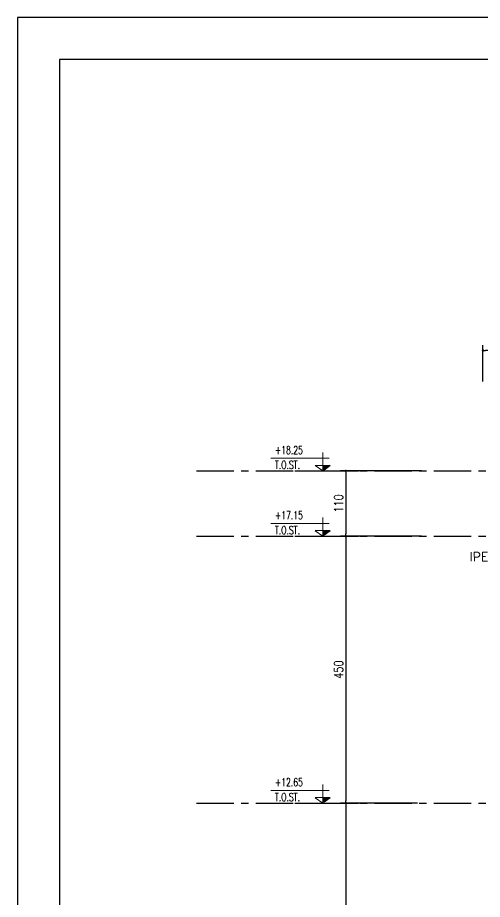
# Model space of a CAD drawing. Header units: inches. Extents: x 460503 to 460688, y 47570 to 48852.
# Drawn here: x 460506.05 to 460521.71, y 48037.33 to 48067.06 of the extents above; entities that cross this region are included whole.
import ezdxf

# ---------------------------------------------------------------- set-up
doc = ezdxf.new("R2010")
doc.units = ezdxf.units.IN
doc.header["$MEASUREMENT"] = 0
doc.linetypes.add('CENTER', pattern=[2, 1.25, -0.25, 0.25, -0.25])
doc.linetypes.add('HIDDEN', pattern=[0.375, 0.25, -0.125])
for name, color, linetype in [('1', 1, 'Continuous'), ('2H', 2, 'HIDDEN'), ('3', 3, 'HIDDEN'), ('AXE', 1, 'CENTER'), ('D', 1, 'Continuous'), ('DIM', 8, 'Continuous'), ('lateral brace', 5, 'Continuous'), ('Layer4', 118, 'Continuous'), ('LEVEL', 3, 'HIDDEN'), ('wall', 4, 'Continuous')]:
    doc.layers.add(name, color=color, linetype=linetype)
doc.layers.add('2', color=2, linetype='Continuous', lineweight=9)
doc.layers.add('TEXT', color=250, linetype='Continuous', lineweight=30)
doc.styles.add('ROMANS', font='ROMANS', dxfattribs={"width": 0.8})
doc.styles.add('ROMANT', font='romant')
doc.dimstyles.new('1-100', dxfattribs={"dimtxt": 0.3, "dimasz": 0.08, "dimexe": 0.18, "dimexo": 0.0625, "dimgap": 0.09, "dimtad": 1, "dimdec": 0, "dimlfac": 100, "dimdsep": 46, "dimtxsty": 'ROMANT', "dimblk": 'DOT', "dimcen": 0.09, "dimclrd": 1, "dimclre": 1, "dimclrt": 3, "dimadec": 0, "dimazin": 0, "dimtfac": 1, "dimtdec": 0, "dimtix": 1, "dimtofl": 0, "dimtmove": 2, "dimatfit": 3, "dimldrblk": 'DOT', "dimfxl": 1, "dimtolj": 1, "dimarcsym": 0})

# ---------------------------------------------------------------- blocks, each defined once
blk = doc.blocks.new('DOT')
at = {"layer": 'DIM', "color": 0, "linetype": 'ByBlock'}
blk.add_line((-0.5, 0), (-1, 0), dxfattribs=at)
at = {"layer": 'DIM', "color": 0, "linetype": 'ByBlock', "const_width": 0.5}
blk.add_lwpolyline([(-0.25, 0, 1), (0.25, 0, 1)], format="xyb", close=True, dxfattribs=at)
blk = doc.blocks.new('*D374')
at = {"layer": 'D', "color": 1, "lineweight": -2, "transparency": 16777216}
for p, q in [((460519.525, 48040.58), (460516.927, 48040.58)), ((460517.107, 48040.5), (460517.107, 48029.66)), ((460519.367, 48029.58), (460516.927, 48029.58))]:
    blk.add_line(p, q, dxfattribs=at)
at = {"layer": 'Defpoints', "color": 0, "transparency": 16777216}
for p in [(460519.588, 48040.58), (460517.107, 48029.58), (460519.429, 48029.58)]:
    blk.add_point(p, dxfattribs=at)
at = {"layer": 'D', "color": 1, "lineweight": -2, "transparency": 16777216, "xscale": 0.08, "yscale": 0.08, "zscale": 0.08}
for p, rotation in [((460517.107, 48040.58), 90), ((460517.107, 48029.58), 270)]:
    blk.add_blockref('DOT', p, dxfattribs=dict(at, rotation=rotation))
at = {"layer": 'D', "color": 2, "transparency": 16777216, "insert": (460516.867, 48035.08), "char_height": 0.3, "attachment_point": 5, "rotation": 90, "style": 'ROMANS'}
blk.add_mtext('\\A1;550', dxfattribs=at)
blk = doc.blocks.new('_Dot')
at = {"layer": 'DIM', "color": 0, "lineweight": -2}
blk.add_line((-0.5, 0), (-1, 0), dxfattribs=at)
at = {"layer": 'DIM', "color": 0, "const_width": 0.5}
blk.add_lwpolyline([(-0.25, 0, 1), (0.25, 0, 1)], format="xyb", close=True, dxfattribs=at)
blk = doc.blocks.new('*D375')
at = {"layer": 'D', "color": 1, "lineweight": -2, "transparency": 16777216}
for p, q in [((460519.665, 48049.58), (460516.927, 48049.58)), ((460517.107, 48049.5), (460517.107, 48040.66)), ((460519.367, 48040.58), (460516.927, 48040.58))]:
    blk.add_line(p, q, dxfattribs=at)
at = {"layer": 'Defpoints', "color": 0, "transparency": 16777216}
for p in [(460519.727, 48049.58), (460517.107, 48040.58), (460519.429, 48040.58)]:
    blk.add_point(p, dxfattribs=at)
at = {"layer": 'D', "color": 1, "lineweight": -2, "transparency": 16777216, "xscale": 0.08, "yscale": 0.08, "zscale": 0.08}
for p, rotation in [((460517.107, 48049.58), 90), ((460517.107, 48040.58), 270)]:
    blk.add_blockref('DOT', p, dxfattribs=dict(at, rotation=rotation))
at = {"layer": 'D', "color": 2, "transparency": 16777216, "insert": (460516.867, 48045.08), "char_height": 0.3, "attachment_point": 5, "rotation": 90, "style": 'ROMANS'}
blk.add_mtext('\\A1;450', dxfattribs=at)
blk = doc.blocks.new('*D415')
at = {"layer": 'Defpoints', "color": 0, "transparency": 16777216}
for p in [(460521.735, 48055.842), (460521.735, 48054.736), (460523.335, 48054.736)]:
    blk.add_point(p, dxfattribs=at)
at = {"layer": 'wall', "color": 1, "lineweight": -2, "transparency": 16777216}
for p, q in [((460521.735, 48054.798), (460521.735, 48056.022)), ((460523.255, 48055.842), (460521.815, 48055.842)), ((460523.335, 48054.798), (460523.335, 48056.022))]:
    blk.add_line(p, q, dxfattribs=at)
at = {"layer": 'wall', "color": 1, "lineweight": -2, "transparency": 16777216, "xscale": 0.08, "yscale": 0.08, "zscale": 0.08, "rotation": 180}
blk.add_blockref('DOT', (460521.735, 48055.842), dxfattribs=at)
at = {"layer": 'wall', "color": 1, "lineweight": -2, "transparency": 16777216, "xscale": 0.08, "yscale": 0.08, "zscale": 0.08}
blk.add_blockref('DOT', (460523.335, 48055.842), dxfattribs=at)
at = {"layer": 'wall', "color": 3, "transparency": 16777216, "insert": (460522.535, 48056.082), "char_height": 0.3, "attachment_point": 5, "style": 'ROMANT'}
blk.add_mtext('\\A1;80', dxfattribs=at)
blk = doc.blocks.new('*D421')
at = {"layer": 'D', "color": 1, "lineweight": -2, "transparency": 16777216}
for p, q in [((460519.665, 48051.78), (460516.927, 48051.78)), ((460517.107, 48051.7), (460517.107, 48049.66)), ((460519.367, 48049.58), (460516.927, 48049.58))]:
    blk.add_line(p, q, dxfattribs=at)
at = {"layer": 'Defpoints', "color": 0, "transparency": 16777216}
for p in [(460519.727, 48051.78), (460517.107, 48049.58), (460519.429, 48049.58)]:
    blk.add_point(p, dxfattribs=at)
at = {"layer": 'D', "color": 1, "lineweight": -2, "transparency": 16777216, "xscale": 0.08, "yscale": 0.08, "zscale": 0.08}
for p, rotation in [((460517.107, 48051.78), 90), ((460517.107, 48049.58), 270)]:
    blk.add_blockref('DOT', p, dxfattribs=dict(at, rotation=rotation))
at = {"layer": 'D', "color": 2, "transparency": 16777216, "insert": (460516.867, 48050.68), "char_height": 0.3, "attachment_point": 5, "rotation": 90, "style": 'ROMANS'}
blk.add_mtext('\\A1;110', dxfattribs=at)

msp = doc.modelspace()

# ---------------------------------------------------------------- linework, layer by layer
at = {"layer": '1'}
msp.add_lwpolyline([(460507.46120186, 48009.01534443), (460588.72955203, 48009.01534443), (460588.72955203, 48065.64834106), (460507.46120186, 48065.64834106)], close=True, dxfattribs=at)
at = {"layer": '2'}
for p, q in [((460516.55354241, 48052.20785847), (460514.58188934, 48052.20785847)), ((460516.34069642, 48051.77974456), (460516.34069642, 48052.40417523)), ((460516.34069642, 48051.77974456), (460516.08065155, 48051.95990742)), ((460516.08071815, 48051.96461826), (460516.58080442, 48051.96461826)), ((460516.34069642, 48049.57974456), (460516.34069642, 48050.20417523)), ((460516.55354241, 48050.00785847), (460514.58188934, 48050.00785847)), ((460516.34069642, 48049.57974456), (460516.08065155, 48049.75990742)), ((460516.08071815, 48049.76461826), (460516.58080442, 48049.76461826)), ((460516.34069642, 48040.57974456), (460516.34069642, 48041.20417523)), ((460516.55354241, 48041.00785847), (460514.58188934, 48041.00785847)), ((460516.34069642, 48040.57974456), (460516.08065155, 48040.75990742)), ((460516.08071815, 48040.76461826), (460516.58080442, 48040.76461826))]:
    msp.add_line(p, q, dxfattribs=at)
at = {"layer": '2H'}
for p, q in [((460516.58073783, 48051.95990742), (460516.34069642, 48051.77974456)), ((460516.58073783, 48049.75990742), (460516.34069642, 48049.57974456)), ((460516.58073783, 48040.75990742), (460516.34069642, 48040.57974456))]:
    msp.add_line(p, q, dxfattribs=at)
at = {"layer": '3'}
for points in [[(460516.34069642, 48051.77974456), (460516.58073783, 48051.95990742), (460516.34069642, 48051.95990742)], [(460516.34069642, 48049.57974456), (460516.58073783, 48049.75990742), (460516.34069642, 48049.75990742)], [(460516.34069642, 48040.57974456), (460516.58073783, 48040.75990742), (460516.34069642, 48040.75990742)]]:
    msp.add_solid(points, dxfattribs=at)
at = {"layer": 'AXE'}
for p, q in [((460512.08129343, 48051.77974456), (460567.369901, 48051.77974456)), ((460512.08129343, 48049.57974456), (460567.369901, 48049.57974456)), ((460512.08129343, 48040.57974456), (460567.369901, 48040.57974456))]:
    msp.add_line(p, q, dxfattribs=at)
at = {"layer": 'D'}
for p, q in [((460515.39102298, 48051.77974456), (460517.54138379, 48051.77974456)), ((460515.39102298, 48049.57974456), (460517.54138379, 48049.57974456)), ((460515.39102298, 48040.57974456), (460517.54138379, 48040.57974456))]:
    msp.add_line(p, q, dxfattribs=at)
at = {"layer": 'DIM'}
msp.add_lwpolyline([(460506.04537694, 48007.59951951), (460590.14537694, 48007.59951951), (460590.14537694, 48067.06416598), (460506.04537694, 48067.06416598)], close=True, dxfattribs=at)
at = {"layer": 'lateral brace'}
msp.add_lwpolyline([(460506.04537694, 48007.59951951), (460590.14537694, 48007.59951951), (460590.14537694, 48067.06416598), (460506.04537694, 48067.06416598)], close=True, dxfattribs=at)
at = {"layer": 'Layer4'}
msp.add_lwpolyline([(460590.14537694, 48067.06416598), (460506.04537694, 48067.06416598), (460506.04537694, 48007.59951951), (460590.14537694, 48007.59951951)], close=True, dxfattribs=at)

# ---------------------------------------------------------------- texts
at = {"layer": 'LEVEL', "style": 'ROMANS', "width": 0.7}
for s, p in [('+18.25', (460514.72268757, 48052.3474926)), ('T.O.ST.  ', (460514.72268757, 48051.84624569)), ('+17.15', (460514.72268757, 48050.1474926)), ('T.O.ST.  ', (460514.72268757, 48049.64624569)), ('+12.65', (460514.72268757, 48041.1474926)), ('T.O.ST.  ', (460514.72268757, 48040.64624569))]:
    msp.add_text(s, height=0.27, dxfattribs=at).set_placement(p)
at = {"layer": 'TEXT', "color": 2, "style": 'ROMANT'}
msp.add_text('IPE140', height=0.302224371, rotation=0.081705483, dxfattribs=at).set_placement((460521.28791226, 48048.73204973, 0.00000016))

# ---------------------------------------------------------------- dimensions: what is measured, and where the dimension line sits
at = {"layer": 'D'}
for base, p1, p2, text, picture, middle in [((460517.1073024, 48049.57974456), (460519.7274975, 48051.77974456), (460519.42931754, 48049.57974456), '110', '*D421', (460516.8673024, 48050.67974456)), ((460517.1073024, 48040.57974456), (460519.7274975, 48049.57974456), (460519.42931754, 48040.57974456), '450', '*D375', (460516.8673024, 48045.07974456)), ((460517.1073024, 48029.57974456), (460519.58755882, 48040.57974456), (460519.42931754, 48029.57974456), '550', '*D374', (460516.8673024, 48035.07974456))]:
    dim = msp.add_linear_dim(base=base, p1=p1, p2=p2, angle=90, text=text, dimstyle='1-100', override={"dimtxsty": 'ROMANS', "dimclrt": 2, "dimtmove": 1}, dxfattribs=at)
    dim.commit()
    dim.dimension.update_dxf_attribs({"geometry": picture, "text_midpoint": middle})
at = {"layer": 'wall'}
dim = msp.add_linear_dim(base=(460521.73534581, 48055.84167191, 0.00499999), p1=(460523.33534581, 48054.73583917, 0.00499999), p2=(460521.73534581, 48054.73583917, 0.00499999), text='80', dimstyle='1-100', dxfattribs=at)
dim.commit()
dim.dimension.update_dxf_attribs({"geometry": '*D415', "text_midpoint": (460522.53534581, 48056.08167191, 0.00499999)})

doc.saveas('drawing.dxf')
